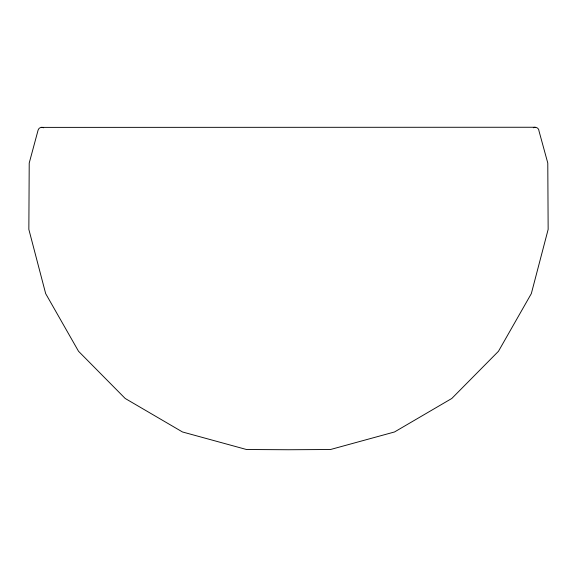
<?xml version="1.0" encoding="UTF-8"?>
<svg xmlns="http://www.w3.org/2000/svg" width="577" height="577" viewBox="0 0 577 577"><rect width="100%" height="100%" fill="white"/><g stroke="black" fill="none" stroke-linecap="round" stroke-linejoin="round"><path stroke-width="0.87" d="M533.336 127.762C535.716 126.291 539.098 128.245 539.012 131.037L547.782 163.046L548.15 229.408L531.33 293.614L498.47 351.278L451.805 398.469L394.509 431.971L330.498 449.512L288.5 449.743L246.502 449.512L182.491 431.971L125.195 398.469L78.53 351.278L45.67 293.614L28.85 229.408L29.218 163.046L38.118 130.056L39.099 128.361L40.794 127.387L535.225 127.257M41.775 127.257L43.664 127.762"/></g></svg>
